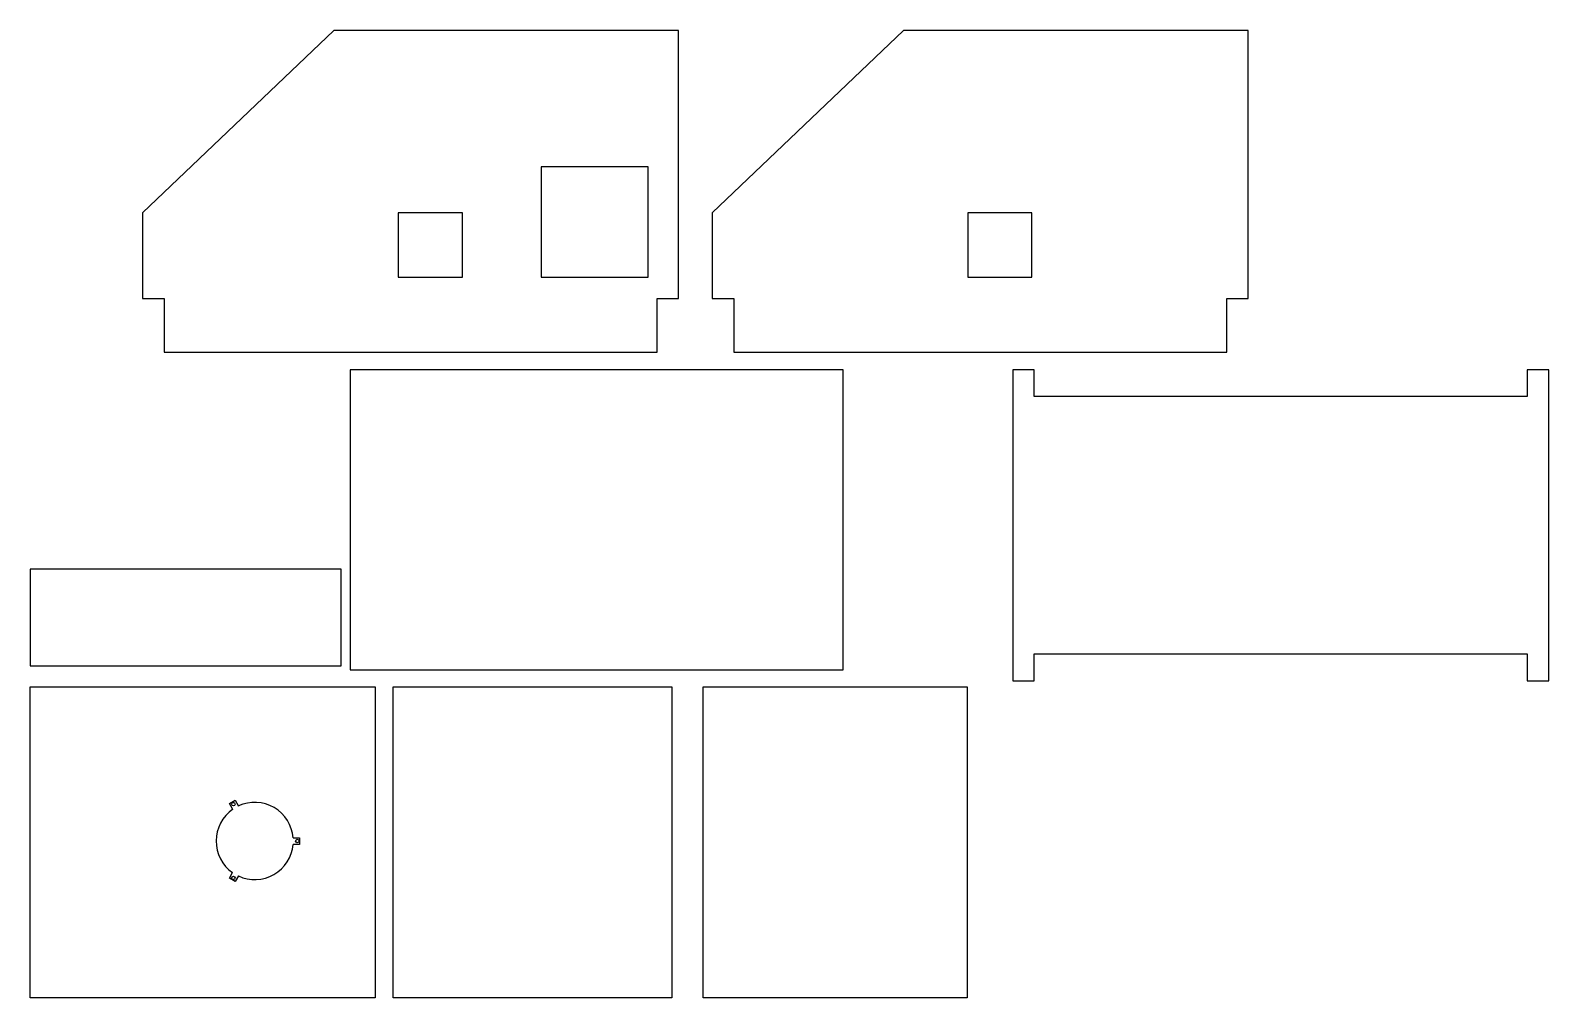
# Model space of a CAD drawing. Header units: millimetres. Extents: x 11 to 1427, y 15 to 917.
import ezdxf

# ---------------------------------------------------------------- set-up
doc = ezdxf.new("R2010")
doc.units = ezdxf.units.MM

msp = doc.modelspace()

# ---------------------------------------------------------------- linework, layer by layer
for p, q in [((293.7, 917), (115.4, 747)), ((615.4, 917), (293.7, 917)), ((615.4, 667), (615.4, 917)), ((825.2, 917), (646.9, 747)), ((1146.9, 917), (825.2, 917)), ((1146.9, 667), (1146.9, 917)), ((115.4, 747), (115.4, 667)), ((646.9, 747), (646.9, 667)), ((115.4, 667), (135.4, 667)), ((135.4, 667), (135.4, 617)), ((595.4, 617), (595.4, 667)), ((595.4, 667), (615.4, 667)), ((646.9, 667), (666.9, 667)), ((666.9, 667), (666.9, 617)), ((1126.9, 617), (1126.9, 667)), ((1126.9, 667), (1146.9, 667)), ((135.4, 617), (595.4, 617)), ((666.9, 617), (1126.9, 617)), ((927.3, 600.5), (927.3, 310.5)), ((947.3, 600.5), (927.3, 600.5)), ((947.3, 575.5), (947.3, 600.5)), ((1427.3, 600.5), (1407.3, 600.5)), ((1407.3, 600.5), (1407.3, 575.5)), ((1427.3, 310.5), (1427.3, 600.5)), ((1407.3, 575.5), (947.3, 575.5)), ((947.3, 310.5), (947.3, 335.5)), ((947.3, 335.5), (1407.3, 335.5)), ((1407.3, 335.5), (1407.3, 310.5)), ((927.3, 310.5), (947.3, 310.5)), ((1407.3, 310.5), (1427.3, 310.5))]:
    msp.add_line(p, q)
for points in [[(487.1, 687), (587.1, 687), (587.1, 789.7), (487.1, 789.7)], [(353.7, 687), (413.7, 687), (413.7, 747), (353.7, 747)], [(885.2, 687), (945.2, 687), (945.2, 747), (885.2, 747)], [(309.1, 320.5), (769.1, 320.5), (769.1, 600.5), (309.1, 600.5)], [(10.6, 324.4), (300.6, 324.4), (300.6, 414.4), (10.6, 414.4)], [(10.6, 304.9), (332.3, 304.9), (332.3, 14.9), (10.6, 14.9)], [(349.2, 304.9), (609.2, 304.9), (609.2, 14.9), (349.2, 14.9)], [(638.4, 304.9), (884.8, 304.9), (884.8, 14.9), (638.4, 14.9)]]:
    msp.add_lwpolyline(points, close=True)
at = {"color": 32, "true_color": 0xcd6928}
for points in [[(199.5, 190.5), (196.4, 196), (201.8, 199), (204.8, 193.6)], [(255.9, 163.9), (261.8, 163.9), (261.8, 157.7), (255.8, 157.7)], [(204.7, 128.4), (201.7, 123.2), (196.4, 126.3), (199.3, 131.5)]]:
    msp.add_lwpolyline(points, dxfattribs=at)
for centre in [(200.1, 195.4), (259.7, 161), (200.1, 126.6)]:
    msp.add_circle(centre, 1.6)
for start, end in [(124.7981, 234.9593), (4.6742, 114.8972), (244.8599, 354.7735)]:
    msp.add_arc((220, 161), 36, start, end, dxfattribs=at)

doc.saveas('drawing.dxf')
